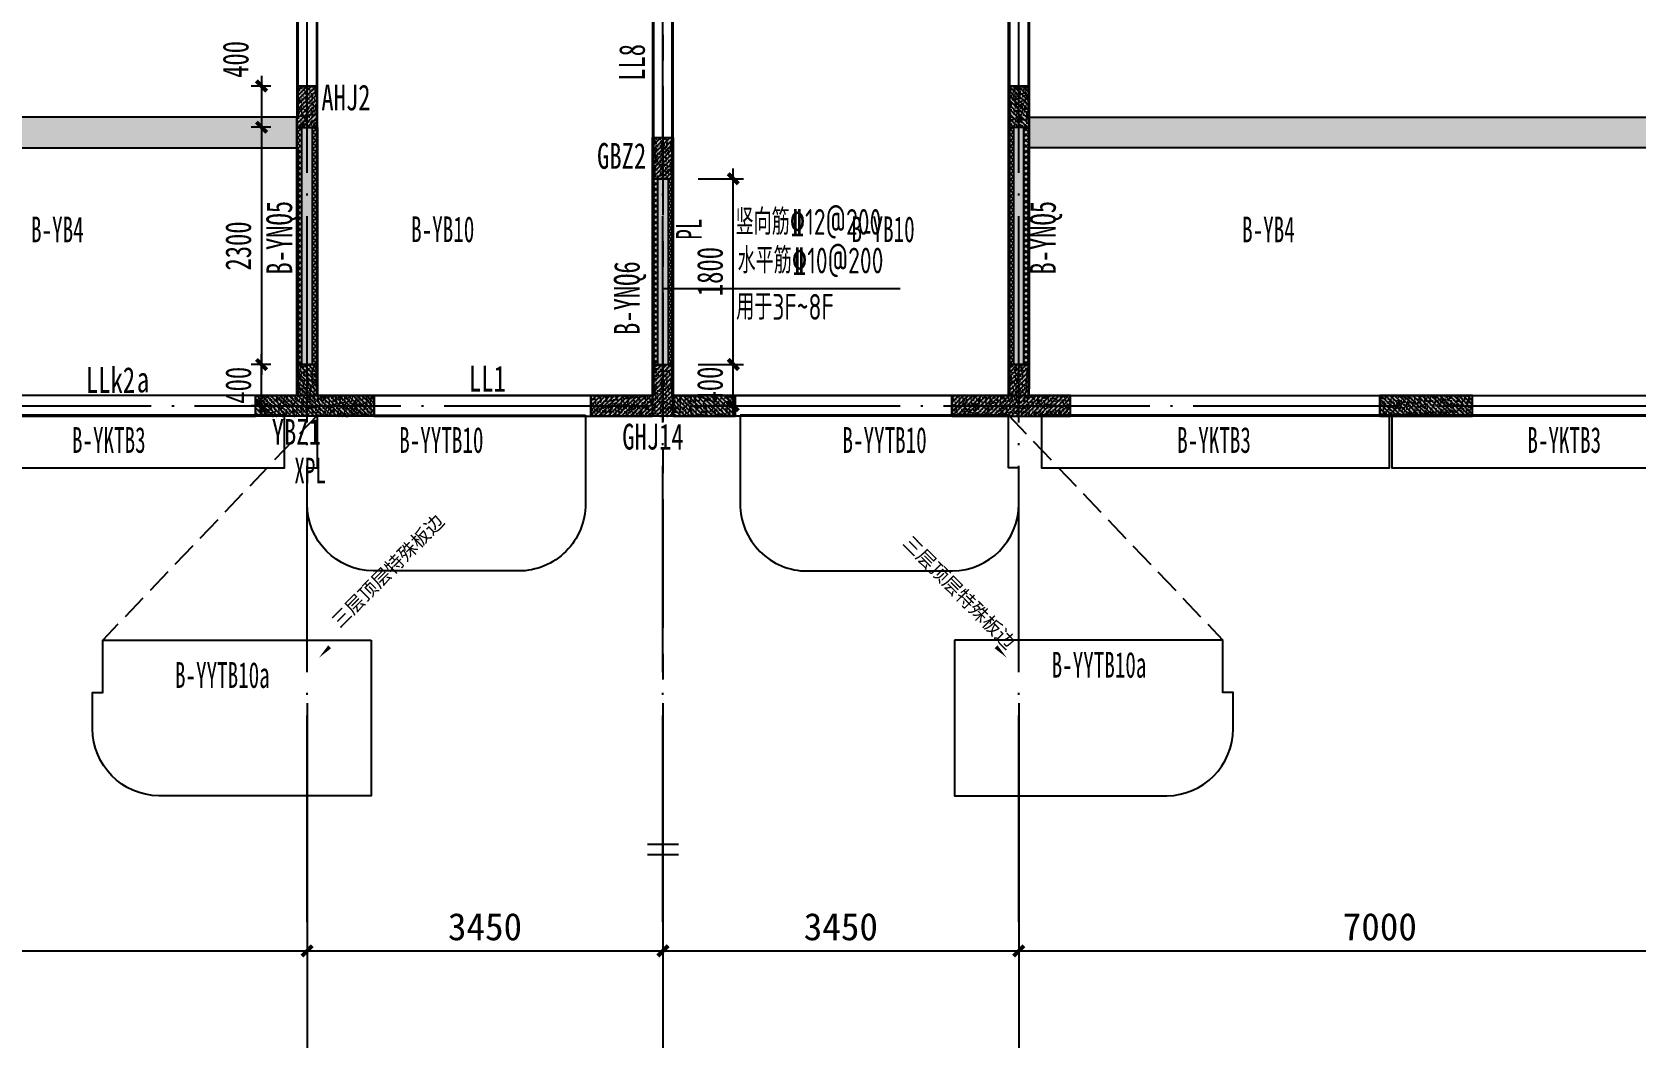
# Model space of a CAD drawing. Extents: x -3200781797 to -8106663, y 494714 to 1244925.
# Drawn here: x -8155916 to -8140368, y 835599 to 845348 of the extents above; entities that cross this region are included whole.
import ezdxf
from ezdxf.enums import TextEntityAlignment as Align
from ezdxf.xclip import XClip

# ---------------------------------------------------------------- set-up
doc = ezdxf.new("R2010")
doc.units = 0
doc.header["$LTSCALE"] = 1000
doc.header["$MEASUREMENT"] = 0
doc.header["$XCLIPFRAME"] = 0
for name, pattern in [('120-墙体$0$CONTINOUS', [0]), ('3#-轴线$0$DOTE', [2.42, 2, -0.2, 0.02, -0.2]), ('3#4#5#$0$__DASH', [0.35, 0.25, -0.1]), ('3#4#5#$0$DASH', [0.35, 0.25, -0.1]), ('4#-标准层$0$CENTER', [2, 1.25, -0.25, 0.25, -0.25]), ('4#-标准层$0$CONTINOUS', [0]), ('DASH', [0.35, 0.25, -0.1])]:
    doc.linetypes.add(name, pattern=pattern)
doc.layers.get('Defpoints').update_dxf_attribs({"color": 30, "linetype": 'DASH'})
for name, color, linetype in [('120-墙体$0$S-WALL', 40, 'Continuous'), ('120-墙体$0$S-WALL-BEAM', 120, 'Continuous'), ('120-墙体$0$S-WALL-COLU', 252, '120-墙体$0$CONTINOUS'), ('120-墙体$0$S-WALL-COLU-HATC', 16, 'Continuous'), ('120-墙体$0$S-WALL-HATC', 253, 'Continuous'), ('3#-轴线$0$3#-轴号$0$A-ANNO-AXIS-CIRC', 3, 'Continuous'), ('3#-轴线$0$3#-轴号$0$A-ANNO-DIMS', 3, 'Continuous'), ('3#-轴线$0$A-ANNO-DOTE', 10, '3#-轴线$0$DOTE'), ('3#4#5#$0$A-ANNO-SYMB', 3, 'Continuous'), ('3#4#5#$0$A-ANNO-TEXT', 7, 'Continuous'), ('3#4#5#$0$DIM', 3, 'Continuous'), ('3#4#5#$0$PC-SLAB', 6, '3#4#5#$0$DASH'), ('3#4#5#$0$S-ANNO-TEXT', 7, 'Continuous'), ('3#4#5#$0$S-PC-FQ-NYQ', 4, 'Continuous'), ('3#4#5#$0$S-PC-FQ-WYQ', 4, 'Continuous'), ('3#4#5#$0$S-PC-SLAB', 6, 'Continuous'), ('3#4#5#$0$S-WALL-HATC', 253, 'Continuous'), ('4#-标准层$0$S-WALL', 40, 'Continuous'), ('4#-标准层$0$S-WALL-BEAM', 120, 'Continuous'), ('4#-标准层$0$S-WALL-COLU', 252, '4#-标准层$0$CONTINOUS'), ('4#-标准层$0$S-WALL-COLU-HATC', 16, 'Continuous'), ('4#-标准层$0$S-WALL-HATC', 253, 'Continuous'), ('4#-标准层$0$THIN', 7, 'Continuous'), ('NUM', 7, 'Continuous'), ('S-PC-FQ-WYQ', 4, 'Continuous'), ('S-WALL-BEAM-TEXT', 2, 'Continuous'), ('S-WALL-COLU-TEXT', 2, 'Continuous')]:
    doc.layers.add(name, color=color, linetype=linetype)
doc.layers.add('3#4#5#$0$结构板边线', color=2, linetype='Continuous', plot=False)
doc.styles.add('3#-轴线$0$3#-轴号$0$_TCH_DIM_T3', font='')
doc.styles.add('3#4#5#$0$_TCH_DIM', font='')
doc.styles.add('3#4#5#$0$外部参照 1$0$宋体', font='', dxfattribs={"width": 0.8})
doc.styles.add('3#4#5#$0$宋体', font='', dxfattribs={"width": 0.8})
doc.styles.add('3#4#5#$0$楷体', font='', dxfattribs={"width": 0.7})
doc.styles.add('TSSD_Rein', font='tssdeng.shx', dxfattribs={"width": 0.7, "bigfont": 'hztxt.shx'})
doc.styles.add('楷体', font='', dxfattribs={"width": 0.6})
doc.styles.add('楷体GB312', font='', dxfattribs={"width": 0.8})
doc.styles.get('3#-轴线$0$3#-轴号$0$_TCH_DIM_T3').set_extended_font_data('SimSun')
doc.styles.get('3#4#5#$0$_TCH_DIM').set_extended_font_data('SimSun')
doc.styles.get('3#4#5#$0$外部参照 1$0$宋体').set_extended_font_data('SimSun')
doc.styles.get('3#4#5#$0$宋体').set_extended_font_data('SimSun')
doc.styles.get('3#4#5#$0$楷体').set_extended_font_data('KaiTi_GB2312')
doc.styles.get('楷体').set_extended_font_data('KaiTi_GB2312')
doc.styles.get('楷体GB312').set_extended_font_data('楷体_GB2312')
doc.dimstyles.new('3#-轴线$0$3#-轴号$0$_TCH_ARCH&&100', dxfattribs={"dimtxt": 264.345992, "dimasz": 100, "dimexe": 250, "dimexo": 300, "dimgap": 100, "dimtad": 1, "dimdec": 0, "dimzin": 0, "dimdsep": 46, "dimtxsty": '3#-轴线$0$3#-轴号$0$_TCH_DIM_T3', "dimblk": '3#-轴线$0$3#-轴号$0$_ArchTick', "dimcen": 0.09, "dimclrt": 7, "dimazin": 2, "dimtfac": 1, "dimtdec": 0, "dimtix": 1, "dimtmove": 2, "dimatfit": 3, "dimfxl": 100, "dimtolj": 1, "dimtzin": 0, "dimarcsym": 0})
doc.dimstyles.new('3#4#5#$0$TSSD_100_100', dxfattribs={"dimtxt": 250, "dimasz": 100, "dimexe": 100, "dimexo": 250, "dimgap": 100, "dimtad": 1, "dimdec": 0, "dimzin": 0, "dimdsep": 46, "dimtxsty": '3#4#5#$0$楷体', "dimblk": '3#4#5#$0$_ArchTick', "dimcen": 0, "dimdle": 100, "dimclrt": 7, "dimadec": 0, "dimazin": 0, "dimtfac": 1, "dimtdec": 0, "dimtix": 1, "dimtmove": 2, "dimatfit": 3, "dimfxl": 1, "dimtolj": 1, "dimtzin": 0, "dimarcsym": 0})

# ---------------------------------------------------------------- blocks, each defined once
blk = doc.blocks.new('ll-2f')
at = {"layer": 'S-WALL-BEAM-TEXT', "style": '楷体GB312', "width": 0.7}
blk.add_text('LL8', height=250, rotation=90, dxfattribs=at).set_placement((-8394249, 770020))
for s, p in [('LLk2', (-8399667, 766996)), ('LL1', (-8395954, 767009))]:
    blk.add_text(s, height=250, dxfattribs=at).set_placement(p)
blk = doc.blocks.new('XPL-3#-F2')
at = {"layer": 'S-WALL-BEAM-TEXT', "style": '楷体', "width": 0.6}
blk.add_text('PL', height=250, rotation=90, dxfattribs=at).set_placement((-8199425, 768481, 0))
blk.add_text('XPL', height=250, dxfattribs=at).set_placement((-8203374, 766118, 0))
blk = doc.blocks.new('an-4')
at = {"layer": 'S-WALL-COLU-TEXT', "style": '楷体GB312', "width": 0.7}
for s, p in [('AHJ2', (-8455666, 763062)), ('GBZ2', (-8452993, 762496)), ('YBZ1', (-8456147, 759821)), ('GHJ14', (-8452749, 759775))]:
    blk.add_text(s, height=250, dxfattribs=at).set_placement(p)
blk = doc.blocks.new('3#4#5#$0$B-YNQ5')
at = {"layer": '3#4#5#$0$S-PC-FQ-WYQ'}
h = blk.add_hatch(dxfattribs=at)
h.set_pattern_fill('ANSI37', color=256, scale=12, angle=90)
h.set_pattern_definition([(135, (-700179.375, 889530.456), (-26.9407684, -26.9407684), []), (225, (-700179.375, 889530.456), (26.9407684, -26.9407684), [])])
h.paths.add_polyline_path([(161623, 374629), (161673, 374629), (161673, 376929), (161623, 376929)])
h = blk.add_hatch(dxfattribs=at)
h.set_pattern_fill('ANSI37', color=256, scale=12, angle=90)
h.set_pattern_definition([(135, (-700029.375, 889530.456), (-26.9407684, -26.9407684), []), (225, (-700029.375, 889530.456), (26.9407684, -26.9407684), [])])
h.paths.add_polyline_path([(161773, 374629), (161823, 374629), (161823, 376929), (161773, 376929)])
for points in [[(161623, 374629), (161673, 374629), (161673, 376929), (161623, 376929)], [(161623, 376929), (161823, 376929), (161823, 374629), (161623, 374629)], [(161773, 374629), (161823, 374629), (161823, 376929), (161773, 376929)]]:
    blk.add_lwpolyline(points, close=True, dxfattribs=at)
blk = doc.blocks.new('3#4#5#$0$_ArchTick')
at = {"color": 0, "linetype": 'ByBlock', "const_width": 0.4}
blk.add_lwpolyline([(-0.5, -0.5), (0.5, 0.5)], dxfattribs=at)
blk = doc.blocks.new('*D3529')
at = {"layer": '3#4#5#$0$DIM', "color": 0, "lineweight": -2, "transparency": 16777216}
for p, q in [((17109, -8000), (17109, -8600)), ((17200, -8100), (17009, -8100)), ((17200, -8500), (17009, -8500))]:
    blk.add_line(p, q, dxfattribs=at)
at = {"layer": 'Defpoints', "color": 0, "transparency": 16777216}
for p in [(17450, -8100), (17109, -8500), (17450, -8500)]:
    blk.add_point(p, dxfattribs=at)
at = {"layer": '3#4#5#$0$DIM', "color": 0, "lineweight": -2, "transparency": 16777216, "xscale": 100, "yscale": 100, "zscale": 100}
for p, rotation in [((17109, -8100), 90), ((17109, -8500), 270)]:
    blk.add_blockref('3#4#5#$0$_ArchTick', p, dxfattribs=dict(at, rotation=rotation))
at = {"layer": '3#4#5#$0$DIM', "color": 7, "transparency": 16777216, "insert": (16859, -7842), "char_height": 250, "attachment_point": 5, "rotation": 90, "style": '3#4#5#$0$楷体'}
blk.add_mtext('\\A1;400', dxfattribs=at)
blk = doc.blocks.new('*D3530')
at = {"layer": '3#4#5#$0$DIM', "color": 0, "lineweight": -2, "transparency": 16777216}
for p, q in [((17200, -8500), (17009, -8500)), ((17109, -8400), (17109, -10900)), ((17200, -10800), (17009, -10800))]:
    blk.add_line(p, q, dxfattribs=at)
at = {"layer": 'Defpoints', "color": 0, "transparency": 16777216}
for p in [(17450, -8500), (17109, -10800), (17450, -10800)]:
    blk.add_point(p, dxfattribs=at)
at = {"layer": '3#4#5#$0$DIM', "color": 0, "lineweight": -2, "transparency": 16777216, "xscale": 100, "yscale": 100, "zscale": 100}
for p, rotation in [((17109, -8500), 90), ((17109, -10800), 270)]:
    blk.add_blockref('3#4#5#$0$_ArchTick', p, dxfattribs=dict(at, rotation=rotation))
at = {"layer": '3#4#5#$0$DIM', "color": 7, "transparency": 16777216, "insert": (16884, -9650), "char_height": 250, "attachment_point": 5, "rotation": 90, "style": '3#4#5#$0$楷体'}
blk.add_mtext('\\A1;2300', dxfattribs=at)
blk = doc.blocks.new('*D3531')
at = {"layer": '3#4#5#$0$DIM', "color": 0, "lineweight": -2, "transparency": 16777216}
for p, q in [((21340, -8998), (21782, -8998)), ((21682, -10898), (21682, -8898)), ((21340, -10798), (21782, -10798))]:
    blk.add_line(p, q, dxfattribs=at)
at = {"layer": 'Defpoints', "color": 0, "transparency": 16777216}
for p in [(21090, -8998), (21682, -8998), (21090, -10798)]:
    blk.add_point(p, dxfattribs=at)
at = {"layer": '3#4#5#$0$DIM', "color": 0, "lineweight": -2, "transparency": 16777216, "xscale": 100, "yscale": 100, "zscale": 100}
for p, rotation in [((21682, -8998), 90), ((21682, -10798), 270)]:
    blk.add_blockref('3#4#5#$0$_ArchTick', p, dxfattribs=dict(at, rotation=rotation))
at = {"layer": '3#4#5#$0$DIM', "color": 7, "transparency": 16777216, "insert": (21457, -9898), "char_height": 250, "attachment_point": 5, "rotation": 90, "style": '3#4#5#$0$楷体'}
blk.add_mtext('\\A1;1800', dxfattribs=at)
blk = doc.blocks.new('3#4#5#$0$B-YNQ6')
at = {"layer": '3#4#5#$0$S-PC-FQ-WYQ'}
h = blk.add_hatch(dxfattribs=at)
h.set_pattern_fill('ANSI37', color=256, scale=12, angle=270)
h.set_pattern_definition([(315, (748344.91, -190163.03), (26.9407684, 26.9407684), []), (45, (748344.91, -190163.03), (-26.9407684, 26.9407684), [])])
h.paths.add_polyline_path([(-113458, 324388), (-113508, 324388), (-113508, 322588), (-113458, 322588)])
h = blk.add_hatch(dxfattribs=at)
h.set_pattern_fill('ANSI37', color=256, scale=12, angle=270)
h.set_pattern_definition([(315, (748494.91, -190163.03), (26.9407684, 26.9407684), []), (45, (748494.91, -190163.03), (-26.9407684, 26.9407684), [])])
h.paths.add_polyline_path([(-113308, 324388), (-113358, 324388), (-113358, 322588), (-113308, 322588)])
for points in [[(-113458, 324388), (-113508, 324388), (-113508, 322588), (-113458, 322588)], [(-113308, 322588), (-113508, 322588), (-113508, 324388), (-113308, 324388)], [(-113308, 324388), (-113358, 324388), (-113358, 322588), (-113308, 322588)]]:
    blk.add_lwpolyline(points, close=True, dxfattribs=at)
blk = doc.blocks.new('*D3513')
at = {"layer": '3#4#5#$0$DIM', "color": 0, "lineweight": -2, "transparency": 16777216}
for p, q in [((17109, -10800), (17109, -10700)), ((17200, -10800), (17009, -10800)), ((17109, -11200), (17109, -10800)), ((17200, -11200), (17009, -11200)), ((17109, -11200), (17109, -11300))]:
    blk.add_line(p, q, dxfattribs=at)
at = {"layer": 'Defpoints', "color": 0, "transparency": 16777216}
for p in [(17109, -10800), (17450, -10800), (17450, -11200)]:
    blk.add_point(p, dxfattribs=at)
at = {"layer": '3#4#5#$0$DIM', "color": 0, "lineweight": -2, "transparency": 16777216, "xscale": 100, "yscale": 100, "zscale": 100}
for p, rotation in [((17109, -10800), 270), ((17109, -11200), 90)]:
    blk.add_blockref('3#4#5#$0$_ArchTick', p, dxfattribs=dict(at, rotation=rotation))
at = {"layer": '3#4#5#$0$DIM', "color": 7, "transparency": 16777216, "insert": (16884, -11000), "char_height": 250, "attachment_point": 5, "rotation": 90, "style": '3#4#5#$0$楷体'}
blk.add_mtext('\\A1;400', dxfattribs=at)
blk = doc.blocks.new('*D3520')
at = {"layer": '3#4#5#$0$DIM', "color": 0, "lineweight": -2, "transparency": 16777216}
for p, q in [((21682, -10798), (21682, -10698)), ((21513, -10798), (21782, -10798)), ((21682, -11198), (21682, -10798)), ((21513, -11198), (21782, -11198)), ((21682, -11198), (21682, -11298))]:
    blk.add_line(p, q, dxfattribs=at)
at = {"layer": 'Defpoints', "color": 0, "transparency": 16777216}
for p in [(21263, -10798), (21682, -10798), (21263, -11198)]:
    blk.add_point(p, dxfattribs=at)
at = {"layer": '3#4#5#$0$DIM', "color": 0, "lineweight": -2, "transparency": 16777216, "xscale": 100, "yscale": 100, "zscale": 100}
for p, rotation in [((21682, -10798), 270), ((21682, -11198), 90)]:
    blk.add_blockref('3#4#5#$0$_ArchTick', p, dxfattribs=dict(at, rotation=rotation))
at = {"layer": '3#4#5#$0$DIM', "color": 7, "transparency": 16777216, "insert": (21457, -10998), "char_height": 250, "attachment_point": 5, "rotation": 90, "style": '3#4#5#$0$楷体'}
blk.add_mtext('\\A1;400', dxfattribs=at)
blk = doc.blocks.new('3#4#5#$0$ban3')
at = {"layer": '3#4#5#$0$S-WALL-HATC', "ltscale": 100}
h = blk.add_hatch(dxfattribs=at)
h.set_pattern_fill('AR-CONC', color=256, scale=25, angle=-270, style=0)
h.set_pattern_definition([(140, (-37341055835.12, -2020437159.28), (15.68803374565, 179.3150456502), [18.75, -206.25]), (85, (-37341055835.12, -2020437159.28), (-188.048033425, -34.68783340325), [15, -165]), (190.4514, (-37341055833.81, -2020437144.34), (-172.3598855152, 144.6273454285), [15.9350475, -175.285528]), (136.1842, (-37341055885.12, -2020437159.28), (41.3797535823, 266.8102621564), [28.125, -309.375]), (186.6356, (-37341055881.67, -2020437137.04), (-243.5294677251, 233.6656763872), [23.902572, -262.92825]), (81.1842, (-37341055885.12, -2020437159.28), (-243.5296502313, 233.6654862834), [22.5, -247.5]), (111, (-37341055872.62, -2020437134.28), (100.65472266633, 149.2267630296), [18.75, -206.25]), (56, (-37341055872.62, -2020437134.28), (-181.2875112617, 60.8288329804), [15, -165]), (161.4514, (-37341055864.23, -2020437121.84), (-80.6326241775, 210.0556571454), [15.9350475, -175.285528]), (127.5, (-37341055835.116, -2020437159.28), (-83.22346345783, 3.03996382932), [0, -163, 0, -167.5, 0, -165.625]), (97.5, (-37341055835.12, -2020437159.28), (-98.6029279706, 65.76738436054), [0, -95.5, 0, -159.25, 0, -63.125]), (57.5, (-37341055835.116, -2020437215.03), (5.6387179336, 133.4556090431), [0, -62.5, 0, -195, 0, -258.75]), (47.5, (-37341055835.12, -2020437240.03), (-25.02624558308, 145.7965423356), [0, -81.25, 0, -129.5, 0, -183.75])])
h.paths.add_polyline_path([(-214482, 404475), (-214482, 404775), (-221282, 404775), (-221282, 404475)])
at = {"layer": '3#4#5#$0$S-PC-SLAB'}
blk.add_lwpolyline([(-214472, 407075), (-214472, 404775), (-221292, 404775), (-221292, 405875), (-220092, 405875), (-220092, 407075), (-214472, 407075)], dxfattribs=at)
for points in [[(-214292, 402076), (-211022, 402076), (-211022, 406076), (-214292, 406076)], [(-214472, 402075), (-221292, 402075), (-221292, 404475), (-214472, 404475)]]:
    blk.add_lwpolyline(points, close=True, dxfattribs=at)
at = {"layer": '3#4#5#$0$S-WALL-HATC', "ltscale": 100}
blk.add_lwpolyline([(-214482, 404475), (-214482, 404775), (-221282, 404775), (-221282, 404475)], close=True, dxfattribs=at)
blk = doc.blocks.new('3#4#5#$0$5#')
at = {"layer": '3#4#5#$0$S-ANNO-TEXT'}
blk.add_blockref('3#4#5#$0$ban3', (378829, -247400), dxfattribs=at)
at = {"layer": '3#4#5#$0$S-ANNO-TEXT', "xscale": -1}
blk.add_blockref('3#4#5#$0$ban3', (-43035, -247400), dxfattribs=at)
at = {"layer": '3#4#5#$0$PC-SLAB', "linetype": 'ByBlock', "style": '3#4#5#$0$外部参照 1$0$宋体', "width": 0.6}
for s, p in [('B-YB4', (162026, 156285)), ('B-YB10', (165762, 156285)), ('B-YB10', (170031, 156285)), ('B-YB4', (173767, 156285))]:
    blk.add_text(s, height=250, dxfattribs=at).set_placement(p, align=Align.MIDDLE)
blk = doc.blocks.new('3#4#5#$0$3#奇数层顶悬挑板')
at = {"linetype": '3#4#5#$0$__DASH'}
for p, q in [((161823, 154485), (159744, 152306)), ((168522, 154485), (170601, 152306))]:
    blk.add_line(p, q, dxfattribs=at)
at = {"layer": '3#4#5#$0$A-ANNO-SYMB'}
for points in [[(163097, 153404, 0, 0, 0), (161837, 152133, 0, 40, 0), (161942, 152240, 0, 0, 0)], [(167248, 153404, 0, 0, 0), (168508, 152133, 0, 40, 0), (168403, 152240, 0, 0, 0)]]:
    blk.add_lwpolyline(points, format="xyseb", dxfattribs=at)
at = {"layer": '3#4#5#$0$S-PC-SLAB'}
for points in [[(158128, 153975), (161504, 153975), (161504, 154485), (158128, 154485)], [(172218, 154485), (168843, 154485), (168843, 153975), (172218, 153975)], [(175613, 153975), (175613, 154485), (172238, 154485), (172238, 153975)]]:
    blk.add_lwpolyline(points, close=True, dxfattribs=at)
at = {"layer": '3#4#5#$0$结构板边线', "color": 6}
for points in [[(164423, 154485), (164423, 153625, -0.414214), (163773, 152975), (162365, 152975, -0.410481), (161723, 153625), (161723, 153975), (161823, 153975), (161823, 154485)], [(165922, 154485), (165922, 153625, 0.414214), (166572, 152975), (167980, 152975, 0.410481), (168623, 153625), (168623, 153975), (168522, 153975), (168522, 154485)]]:
    blk.add_lwpolyline(points, format="xyb", close=True, dxfattribs=at)
for points in [[(162345, 152306), (162345, 150796), (160286, 150796, -0.410481), (159644, 151446), (159644, 151796), (159744, 151796), (159744, 152306), (162345, 152306)], [(168001, 152306), (168001, 150796), (170059, 150796, 0.410481), (170701, 151446), (170701, 151796), (170601, 151796), (170601, 152306), (168001, 152306)]]:
    blk.add_lwpolyline(points, format="xyb", dxfattribs=at)
at = {"layer": '3#4#5#$0$A-ANNO-TEXT', "color": 7, "style": '3#4#5#$0$_TCH_DIM'}
for rotation, p in [(45.2447, (162042, 152414)), (314.7553, (167488, 153237))]:
    blk.add_text('三层顶层特殊板边', height=132.9, rotation=rotation, dxfattribs=at).set_placement(p)
at = {"layer": '3#4#5#$0$PC-SLAB', "linetype": 'ByBlock', "style": '3#4#5#$0$外部参照 1$0$宋体', "width": 0.6}
for s, p in [('B-YKTB3', (159801, 154243)), ('B-YYTB10', (163025, 154243)), ('B-YKTB3', (170516, 154243)), ('B-YKTB3', (173911, 154243)), ('B-YYTB10a', (160902, 151965))]:
    blk.add_text(s, height=250, dxfattribs=at).set_placement(p, align=Align.MIDDLE)
for s, p in [('B-YYTB10', (167322, 154243)), ('B-YYTB10a', (169401, 152064))]:
    blk.add_text(s, height=250, rotation=360, dxfattribs=at).set_placement(p, align=Align.MIDDLE)
blk = doc.blocks.new('120-墙体')
at = {"layer": '120-墙体$0$S-WALL-COLU-HATC'}
h = blk.add_hatch(dxfattribs=at)
h.set_pattern_fill('AR-CONC', color=256, scale=10)
h.set_pattern_definition([(50, (9687.075, -245657.834), (71.726018, -6.275213), [7.5, -82.5]), (355, (9687.075, -245657.834), (-13.875133, 75.219213), [6, -66]), (100.4514, (9693.05, -245658.36), (57.850938, 68.943954), [6.37402, -70.114211]), (46.1842, (9687.075, -245637.83), (106.724105, -16.5519), [11.25, -123.75]), (96.6356, (9695.97, -245639.21), (93.46627, 97.411787), [9.56103, -105.1713]), (351.1842, (9687.08, -245637.83), (93.466195, 97.41186), [9, -99]), (21, (9697.075, -245642.834), (59.690705, -40.261889), [7.5, -82.5]), (326, (9697.075, -245642.834), (24.331533, 72.515005), [6, -66]), (71.4514, (9702.05, -245646.19), (84.022263, 32.25305), [6.37402, -70.114211]), (37.5, (9687.075, -245657.834), (1.2159855, 33.2893854), [0, -65.2, 0, -67, 0, -66.25]), (7.5, (9687.075, -245657.834), (26.306954, 39.441171), [0, -38.2, 0, -63.7, 0, -25.25]), (327.5, (9664.775, -245657.834), (53.3822436, -2.2554872), [0, -25, 0, -78, 0, -103.5]), (317.5, (9654.775, -245657.834), (58.318617, 10.010498), [0, -32.5, 0, -51.8, 0, -73.5])])
h.paths.add_polyline_path([(-2550, -8000), (-2750, -8000), (-2750, -8400), (-2550, -8400)])
h = blk.add_hatch(dxfattribs=at)
h.set_pattern_fill('ANSI31', color=256, scale=250, style=0)
h.set_pattern_definition([(45, (9687.075, -245657.834), (-22.097087, 22.097087), [])])
h.paths.add_polyline_path([(-2750, -8400), (-2550, -8400), (-2550, -8000), (-2750, -8000)])
h = blk.add_hatch(dxfattribs=at)
h.set_pattern_fill('AR-CONC', color=256, scale=10, angle=90)
h.set_pattern_definition([(140, (224491.51, 4537.05), (6.275213, 71.726018), [7.5, -82.5]), (85, (224491.51, 4537.05), (-75.219213, -13.875133), [6, -66]), (190.4514, (224492.036, 4543.03), (-68.943954, 57.850938), [6.37402, -70.114211]), (136.1842, (224471.51, 4537.05), (16.5519, 106.724105), [11.25, -123.75]), (186.6356, (224472.89, 4545.95), (-97.411787, 93.46627), [9.56103, -105.1713]), (81.1842, (224471.51, 4537.05), (-97.41186, 93.466195), [9, -99]), (111, (224476.51, 4547.05), (40.261889, 59.690705), [7.5, -82.5]), (56, (224476.51, 4547.05), (-72.515005, 24.331533), [6, -66]), (161.4514, (224479.87, 4552.03), (-32.25305, 84.022263), [6.37402, -70.114211]), (127.5, (224491.513, 4537.052), (-33.2893854, 1.2159855), [0, -65.2, 0, -67, 0, -66.25]), (97.5, (224491.513, 4537.052), (-39.441171, 26.306954), [0, -38.2, 0, -63.7, 0, -25.25]), (57.5, (224491.513, 4514.752), (2.2554872, 53.3822436), [0, -25, 0, -78, 0, -103.5]), (47.5, (224491.513, 4504.752), (-10.010498, 58.318617), [0, -32.5, 0, -51.8, 0, -73.5])])
h.paths.add_polyline_path([(-2550, -11000), (-2000, -11000), (-2000, -11200), (-2750, -11200), (-3150, -11200), (-3150, -11000), (-2750, -11000), (-2750, -10700), (-2550, -10700)])
h = blk.add_hatch(dxfattribs=at)
h.set_pattern_fill('ANSI31', color=256, scale=250, angle=90, style=0)
h.set_pattern_definition([(135, (224491.513, 4537.052), (-22.097087, -22.097087), [])])
h.paths.add_polyline_path([(-2550, -11000), (-2000, -11000), (-2000, -11200), (-2750, -11200), (-3150, -11200), (-3150, -11000), (-2750, -11000), (-2750, -10700), (-2550, -10700)])
h = blk.add_hatch(dxfattribs=at)
h.set_pattern_fill('AR-CONC', color=256, scale=10)
h.set_pattern_definition([(50, (-11554.75, -252107.815), (71.726018, -6.275213), [7.5, -82.5]), (355, (-11554.75, -252107.815), (-13.875133, 75.219213), [6, -66]), (100.4514, (-11548.77, -252108.34), (57.850938, 68.943954), [6.37402, -70.114211]), (46.1842, (-11554.75, -252087.815), (106.724105, -16.5519), [11.25, -123.75]), (96.6356, (-11545.86, -252089.19), (93.46627, 97.411787), [9.56103, -105.1713]), (351.1842, (-11554.75, -252087.82), (93.466195, 97.41186), [9, -99]), (21, (-11544.75, -252092.815), (59.690705, -40.261889), [7.5, -82.5]), (326, (-11544.75, -252092.815), (24.331533, 72.515005), [6, -66]), (71.4514, (-11539.775, -252096.17), (84.022263, 32.25305), [6.37402, -70.114211]), (37.5, (-11554.75, -252107.815), (1.2159855, 33.2893854), [0, -65.2, 0, -67, 0, -66.25]), (7.5, (-11554.75, -252107.815), (26.306954, 39.441171), [0, -38.2, 0, -63.7, 0, -25.25]), (327.5, (-11577.05, -252107.815), (53.3822436, -2.2554872), [0, -25, 0, -78, 0, -103.5]), (317.5, (-11587.05, -252107.815), (58.318617, 10.010498), [0, -32.5, 0, -51.8, 0, -73.5])])
h.paths.add_polyline_path([(-7050, -11200), (-7050, -11000), (-6150, -11000), (-6150, -11200)])
h = blk.add_hatch(dxfattribs=at)
h.set_pattern_fill('ANSI31', color=256, scale=250, style=0)
h.set_pattern_definition([(45, (-11554.75, -252107.815), (-22.097087, 22.097087), [])])
h.paths.add_polyline_path([(-7050, -11000), (-7050, -11200), (-6150, -11200), (-6150, -11000)])
h = blk.add_hatch(dxfattribs=at)
h.set_pattern_fill('AR-CONC', color=256, scale=10)
h.set_pattern_definition([(50, (-8104.75, -252107.815), (71.726018, -6.275213), [7.5, -82.5]), (355, (-8104.75, -252107.815), (-13.875133, 75.219213), [6, -66]), (100.4514, (-8098.77, -252108.34), (57.850938, 68.943954), [6.37402, -70.114211]), (46.1842, (-8104.75, -252087.815), (106.724105, -16.5519), [11.25, -123.75]), (96.6356, (-8095.86, -252089.19), (93.46627, 97.411787), [9.56103, -105.1713]), (351.1842, (-8104.75, -252087.82), (93.466195, 97.41186), [9, -99]), (21, (-8094.75, -252092.815), (59.690705, -40.261889), [7.5, -82.5]), (326, (-8094.75, -252092.815), (24.331533, 72.515005), [6, -66]), (71.4514, (-8089.775, -252096.17), (84.022263, 32.25305), [6.37402, -70.114211]), (37.5, (-8104.75, -252107.815), (1.2159855, 33.2893854), [0, -65.2, 0, -67, 0, -66.25]), (7.5, (-8104.75, -252107.815), (26.306954, 39.441171), [0, -38.2, 0, -63.7, 0, -25.25]), (327.5, (-8127.05, -252107.815), (53.3822436, -2.2554872), [0, -25, 0, -78, 0, -103.5]), (317.5, (-8137.05, -252107.815), (58.318617, 10.010498), [0, -32.5, 0, -51.8, 0, -73.5])])
h.paths.add_polyline_path([(100, -11200), (100, -11000), (700, -11000), (700, -11200)])
h = blk.add_hatch(dxfattribs=at)
h.set_pattern_fill('ANSI31', color=256, scale=250, style=0)
h.set_pattern_definition([(45, (-8104.75, -252107.815), (-22.097087, 22.097087), [])])
h.paths.add_polyline_path([(100, -11000), (100, -11200), (700, -11200), (700, -11000)])
at = {"layer": '120-墙体$0$S-WALL-HATC'}
for points in [[(-2550, -11000), (-2550, -8000), (-2750, -8000), (-2750, -11000), (-2650, -11067)], [(-6600, -11200), (-6600, -11000), (-7050, -11000), (-7050, -11200)], [(-6150, -11000), (-6600, -11000), (-6600, -11200), (-6150, -11200)], [(-2650, -11067), (-2750, -11000), (-3150, -11000), (-3150, -11200), (-2650, -11200)], [(-2000, -11000), (-2750, -11000), (-2650, -11067), (-2650, -11200), (-2000, -11200)], [(700, -11200), (700, -11000), (100, -11000), (100, -11200)]]:
    blk.add_hatch(color=256, dxfattribs=at).paths.add_polyline_path(points)
at = {"layer": '120-墙体$0$S-WALL'}
for p, q in [((-2750, -7933), (-2750, -10933)), ((-2550, -8000), (-2750, -8000)), ((-2550, -11000), (-2550, -8000)), ((-6600, -11000), (-7050, -11000)), ((-7050, -11200), (-7050, -11000)), ((-6150, -11000), (-6600, -11000)), ((-6150, -11200), (-6150, -11000)), ((-2750, -11000), (-3150, -11000)), ((-3150, -11200), (-3150, -11000)), ((-2000, -11000), (-2750, -11000)), ((-2000, -11200), (-2000, -11000)), ((-6600, -11200), (-7050, -11200)), ((-6150, -11200), (-6600, -11200)), ((-2650, -11200), (-3150, -11200)), ((-2000, -11200), (-2650, -11200))]:
    blk.add_line(p, q, dxfattribs=at)
blk.add_lwpolyline([(700, -11200), (700, -11000), (100, -11000), (100, -11200), (700, -11200)], close=True, dxfattribs=at)
at = {"layer": '120-墙体$0$S-WALL-BEAM'}
for points in [[(-2550, -3300), (-2750, -3300), (-2750, -8000), (-2550, -8000)], [(-9050, -11000), (-9050, -11200), (-7050, -11200), (-7050, -11000)], [(-6150, -11000), (-6150, -11200), (-3150, -11200), (-3150, -11000)], [(-2000, -11000), (-2000, -11200), (100, -11200), (100, -11000)]]:
    blk.add_lwpolyline(points, close=True, dxfattribs=at)
at = {"layer": '120-墙体$0$S-WALL-COLU', "lineweight": -2}
for points in [[(-2550, -8000), (-2750, -8000), (-2750, -8400), (-2550, -8400)], [(-7050, -11200), (-7050, -11000), (-6150, -11000), (-6150, -11200)], [(100, -11200), (100, -11000), (700, -11000), (700, -11200)]]:
    blk.add_lwpolyline(points, close=True, dxfattribs=at)
at = {"layer": '120-墙体$0$S-WALL-COLU', "linetype": 'ByBlock'}
blk.add_lwpolyline([(-2550, -11000), (-2000, -11000), (-2000, -11200), (-2750, -11200), (-3150, -11200), (-3150, -11000), (-2750, -11000), (-2750, -10700), (-2550, -10700), (-2550, -11000)], dxfattribs=at)
blk = doc.blocks.new('3#-轴线$0$3#-轴号$0$_ArchTick')
at = {"color": 0, "linetype": 'ByBlock', "const_width": 0.4}
blk.add_lwpolyline([(-0.5, -0.5), (0.5, 0.5)], dxfattribs=at)
blk = doc.blocks.new('*D2028')
at = {"layer": '3#-轴线$0$3#-轴号$0$A-ANNO-DIMS', "color": 0, "lineweight": -2, "transparency": 16777216}
for p, q in [((10450, -15882), (10450, -16632)), ((17450, -15882), (17450, -16632)), ((10450, -16382), (17450, -16382))]:
    blk.add_line(p, q, dxfattribs=at)
at = {"layer": 'Defpoints', "color": 0, "transparency": 16777216}
for p in [(10450, -15582), (17450, -15582), (17450, -16382)]:
    blk.add_point(p, dxfattribs=at)
at = {"layer": '3#-轴线$0$3#-轴号$0$A-ANNO-DIMS', "color": 0, "lineweight": -2, "transparency": 16777216, "xscale": 100, "yscale": 100, "zscale": 100, "rotation": 180}
blk.add_blockref('3#-轴线$0$3#-轴号$0$_ArchTick', (10450, -16382), dxfattribs=at)
at = {"layer": '3#-轴线$0$3#-轴号$0$A-ANNO-DIMS', "color": 0, "lineweight": -2, "transparency": 16777216, "xscale": 100, "yscale": 100, "zscale": 100}
blk.add_blockref('3#-轴线$0$3#-轴号$0$_ArchTick', (17450, -16382), dxfattribs=at)
at = {"layer": '3#-轴线$0$3#-轴号$0$A-ANNO-DIMS', "color": 7, "transparency": 16777216, "insert": (13950, -16149), "char_height": 264.3, "attachment_point": 5, "style": '3#-轴线$0$3#-轴号$0$_TCH_DIM_T3'}
blk.add_mtext('\\A1;7000', dxfattribs=at)
blk = doc.blocks.new('*D2029')
at = {"layer": '3#-轴线$0$3#-轴号$0$A-ANNO-DIMS', "color": 0, "lineweight": -2, "transparency": 16777216}
for p, q in [((17450, -15882), (17450, -16632)), ((20900, -15882), (20900, -16632)), ((17450, -16382), (20900, -16382))]:
    blk.add_line(p, q, dxfattribs=at)
at = {"layer": 'Defpoints', "color": 0, "transparency": 16777216}
for p in [(17450, -15582), (20900, -15582), (20900, -16382)]:
    blk.add_point(p, dxfattribs=at)
at = {"layer": '3#-轴线$0$3#-轴号$0$A-ANNO-DIMS', "color": 0, "lineweight": -2, "transparency": 16777216, "xscale": 100, "yscale": 100, "zscale": 100, "rotation": 180}
blk.add_blockref('3#-轴线$0$3#-轴号$0$_ArchTick', (17450, -16382), dxfattribs=at)
at = {"layer": '3#-轴线$0$3#-轴号$0$A-ANNO-DIMS', "color": 0, "lineweight": -2, "transparency": 16777216, "xscale": 100, "yscale": 100, "zscale": 100}
blk.add_blockref('3#-轴线$0$3#-轴号$0$_ArchTick', (20900, -16382), dxfattribs=at)
at = {"layer": '3#-轴线$0$3#-轴号$0$A-ANNO-DIMS', "color": 7, "transparency": 16777216, "insert": (19175, -16149), "char_height": 264.3, "attachment_point": 5, "style": '3#-轴线$0$3#-轴号$0$_TCH_DIM_T3'}
blk.add_mtext('\\A1;3450', dxfattribs=at)
blk = doc.blocks.new('*D2030')
at = {"layer": '3#-轴线$0$3#-轴号$0$A-ANNO-DIMS', "color": 0, "lineweight": -2, "transparency": 16777216}
for p, q in [((20900, -15882), (20900, -16632)), ((24350, -15882), (24350, -16632)), ((20900, -16382), (24350, -16382))]:
    blk.add_line(p, q, dxfattribs=at)
at = {"layer": 'Defpoints', "color": 0, "transparency": 16777216}
for p in [(20900, -15582), (24350, -15582), (24350, -16382)]:
    blk.add_point(p, dxfattribs=at)
at = {"layer": '3#-轴线$0$3#-轴号$0$A-ANNO-DIMS', "color": 0, "lineweight": -2, "transparency": 16777216, "xscale": 100, "yscale": 100, "zscale": 100, "rotation": 180}
blk.add_blockref('3#-轴线$0$3#-轴号$0$_ArchTick', (20900, -16382), dxfattribs=at)
at = {"layer": '3#-轴线$0$3#-轴号$0$A-ANNO-DIMS', "color": 0, "lineweight": -2, "transparency": 16777216, "xscale": 100, "yscale": 100, "zscale": 100}
blk.add_blockref('3#-轴线$0$3#-轴号$0$_ArchTick', (24350, -16382), dxfattribs=at)
at = {"layer": '3#-轴线$0$3#-轴号$0$A-ANNO-DIMS', "color": 7, "transparency": 16777216, "insert": (22625, -16149), "char_height": 264.3, "attachment_point": 5, "style": '3#-轴线$0$3#-轴号$0$_TCH_DIM_T3'}
blk.add_mtext('\\A1;3450', dxfattribs=at)
blk = doc.blocks.new('*D2031')
at = {"layer": '3#-轴线$0$3#-轴号$0$A-ANNO-DIMS', "color": 0, "lineweight": -2, "transparency": 16777216}
for p, q in [((24350, -15882), (24350, -16632)), ((31350, -15882), (31350, -16632)), ((24350, -16382), (31350, -16382))]:
    blk.add_line(p, q, dxfattribs=at)
at = {"layer": 'Defpoints', "color": 0, "transparency": 16777216}
for p in [(24350, -15582), (31350, -15582), (31350, -16382)]:
    blk.add_point(p, dxfattribs=at)
at = {"layer": '3#-轴线$0$3#-轴号$0$A-ANNO-DIMS', "color": 0, "lineweight": -2, "transparency": 16777216, "xscale": 100, "yscale": 100, "zscale": 100, "rotation": 180}
blk.add_blockref('3#-轴线$0$3#-轴号$0$_ArchTick', (24350, -16382), dxfattribs=at)
at = {"layer": '3#-轴线$0$3#-轴号$0$A-ANNO-DIMS', "color": 0, "lineweight": -2, "transparency": 16777216, "xscale": 100, "yscale": 100, "zscale": 100}
blk.add_blockref('3#-轴线$0$3#-轴号$0$_ArchTick', (31350, -16382), dxfattribs=at)
at = {"layer": '3#-轴线$0$3#-轴号$0$A-ANNO-DIMS', "color": 7, "transparency": 16777216, "insert": (27850, -16149), "char_height": 264.3, "attachment_point": 5, "style": '3#-轴线$0$3#-轴号$0$_TCH_DIM_T3'}
blk.add_mtext('\\A1;7000', dxfattribs=at)
blk = doc.blocks.new('3#4#5#$0$A$C53EF3948')
at = {"layer": '3#4#5#$0$S-PC-FQ-WYQ'}
for name, p in [('3#4#5#$0$B-YNQ5', (-144173.2, -385429.3)), ('3#4#5#$0$B-YNQ6', (134407.5, -333388.5))]:
    blk.add_blockref(name, p, dxfattribs=at)
at = {"layer": '3#4#5#$0$S-PC-FQ-WYQ', "xscale": -1}
blk.add_blockref('3#4#5#$0$B-YNQ5', (186172.7, -385429.3), dxfattribs=at)
at = {"layer": '3#4#5#$0$S-PC-FQ-NYQ', "style": '3#4#5#$0$宋体', "width": 0.7}
for s, p in [('B-YNQ5', (17280.6, -9927.6)), ('B-YNQ5', (24683.7, -9927.6)), ('B-YNQ6', (20649.8, -10512.7))]:
    blk.add_text(s, height=250, rotation=90, dxfattribs=at).set_placement(p, align=Align.MIDDLE_LEFT)
at = {"layer": '3#4#5#$0$DIM'}
dim = blk.add_linear_dim(base=(17109.3, -8500.1), p1=(17450, -8100.1), p2=(17450, -8500.1), angle=90, dimstyle='3#4#5#$0$TSSD_100_100', dxfattribs=at)
dim.commit()
dim.dimension.update_dxf_attribs({"geometry": '*D3529', "text_midpoint": (16859.3, -7842.1), "dimtype": 128})
for base, p1, p2, picture, middle in [((17109.3, -10800.2), (17450, -8500.1), (17450, -10800.2), '*D3530', (16884.3, -9650.2)), ((21682.3, -8998.1), (21090, -10798), (21090.2, -8998.1), '*D3531', (21457.3, -9898.1)), ((17109.3, -10800.2), (17450, -11200.2), (17450, -10800.2), '*D3513', (16884.3, -11000.2)), ((21682.3, -10798), (21263.1, -11197.9), (21263.1, -10798), '*D3520', (21457.3, -10998))]:
    dim = blk.add_linear_dim(base=base, p1=p1, p2=p2, angle=90, dimstyle='3#4#5#$0$TSSD_100_100', dxfattribs=at)
    dim.commit()
    dim.dimension.update_dxf_attribs({"geometry": picture, "text_midpoint": middle})
blk = doc.blocks.new('3#-轴线$0$3#-轴号')
at = {"layer": '3#-轴线$0$3#-轴号$0$A-ANNO-AXIS-CIRC'}
for p, q in [((17450, -13981.5), (17450, -17981.5)), ((20900, -13981.5), (20900, -17981.5)), ((24350, -13981.5), (24350, -17981.5))]:
    blk.add_line(p, q, dxfattribs=at)
at = {"layer": '3#-轴线$0$3#-轴号$0$A-ANNO-DIMS'}
for p1, p2, picture, middle in [((10450, -15581.5), (17450, -15581.5), '*D2028', (13950, -16149.3)), ((17450, -15581.5), (20900, -15581.5), '*D2029', (19175, -16149.3)), ((20900, -15581.5), (24350, -15581.5), '*D2030', (22625, -16149.3)), ((24350, -15581.5), (31350, -15581.5), '*D2031', (27850, -16149.3))]:
    dim = blk.add_aligned_dim(p1=p1, p2=p2, distance=-800, dimstyle='3#-轴线$0$3#-轴号$0$_TCH_ARCH&&100', dxfattribs=at)
    dim.commit()
    dim.dimension.update_dxf_attribs({"geometry": picture, "text_midpoint": middle})
blk = doc.blocks.new('3#-轴线')
at = {"layer": '3#-轴线$0$A-ANNO-DOTE'}
for points in [[(20900, -16100), (20900, 5500)], [(17450, -16100), (17450, -3200)], [(24350, -16100), (24350, -3200)], [(-3000, -11100), (44800, -11100)]]:
    blk.add_lwpolyline(points, dxfattribs=at)
blk.add_blockref('3#-轴线$0$3#-轴号', (0, 0))

msp = doc.modelspace()

# ---------------------------------------------------------------- hatches: boundary and pattern name
at = {"layer": '4#-标准层$0$S-WALL-COLU-HATC'}
h = msp.add_hatch(dxfattribs=at)
h.set_pattern_fill('AR-CONC', color=256, scale=10)
h.set_pattern_definition([(50, (-8159258.837, 606666.786), (71.726018, -6.275213), [7.5, -82.5]), (355, (-8159258.84, 606666.79), (-13.875133, 75.219213), [6, -66]), (100.4514, (-8159252.86, 606666.263), (57.850938, 68.943954), [6.37402, -70.114211]), (46.1842, (-8159258.84, 606686.79), (106.724105, -16.5519), [11.25, -123.75]), (96.6356, (-8159249.94, 606685.41), (93.46627, 97.411787), [9.56103, -105.1713]), (351.1842, (-8159258.84, 606686.79), (93.466195, 97.41186), [9, -99]), (21, (-8159248.837, 606681.786), (59.690705, -40.261889), [7.5, -82.5]), (326, (-8159248.84, 606681.79), (24.331533, 72.515005), [6, -66]), (71.4514, (-8159243.86, 606678.43), (84.022263, 32.25305), [6.37402, -70.114211]), (37.5, (-8159258.837, 606666.786), (1.2159855, 33.2893854), [0, -65.2, 0, -67, 0, -66.25]), (7.5, (-8159258.837, 606666.786), (26.306954, 39.441171), [0, -38.2, 0, -63.7, 0, -25.25]), (327.5, (-8159281.137, 606666.786), (53.3822436, -2.2554872), [0, -25, 0, -78, 0, -103.5]), (317.5, (-8159291.137, 606666.786), (58.318617, 10.010498), [0, -32.5, 0, -51.8, 0, -73.5])])
h.paths.add_polyline_path([(-8149900.4, 844324.6), (-8149700.4, 844324.6), (-8149700.4, 843924.6), (-8149900.4, 843924.6)])
h = msp.add_hatch(dxfattribs=at)
h.set_pattern_fill('ANSI31', color=256, scale=250, style=0)
h.set_pattern_definition([(45, (-8159258.837, 606666.786), (-22.097087, 22.097087), [])])
h.paths.add_polyline_path([(-8149700.4, 844324.6), (-8149900.4, 844324.6), (-8149900.4, 843924.6), (-8149700.4, 843924.6)])
h = msp.add_hatch(dxfattribs=at)
h.set_pattern_fill('AR-CONC', color=256, scale=10)
h.set_pattern_definition([(50, (-8159258.837, 604366.785), (71.726018, -6.275213), [7.5, -82.5]), (355, (-8159258.84, 604366.785), (-13.875133, 75.219213), [6, -66]), (100.4514, (-8159252.86, 604366.26), (57.850938, 68.943954), [6.37402, -70.114211]), (46.1842, (-8159258.84, 604386.785), (106.724105, -16.5519), [11.25, -123.75]), (96.6356, (-8159249.94, 604385.41), (93.46627, 97.411787), [9.56103, -105.1713]), (351.1842, (-8159258.84, 604386.78), (93.466195, 97.41186), [9, -99]), (21, (-8159248.837, 604381.785), (59.690705, -40.261889), [7.5, -82.5]), (326, (-8159248.84, 604381.785), (24.331533, 72.515005), [6, -66]), (71.4514, (-8159243.86, 604378.43), (84.022263, 32.25305), [6.37402, -70.114211]), (37.5, (-8159258.837, 604366.785), (1.2159855, 33.2893854), [0, -65.2, 0, -67, 0, -66.25]), (7.5, (-8159258.837, 604366.785), (26.306954, 39.441171), [0, -38.2, 0, -63.7, 0, -25.25]), (327.5, (-8159281.137, 604366.785), (53.3822436, -2.2554872), [0, -25, 0, -78, 0, -103.5]), (317.5, (-8159291.137, 604366.785), (58.318617, 10.010498), [0, -32.5, 0, -51.8, 0, -73.5])])
h.paths.add_polyline_path([(-8149900.4, 842124.6), (-8149700.4, 842124.6), (-8149700.4, 841624.6), (-8149900.4, 841624.6)])
h = msp.add_hatch(dxfattribs=at)
h.set_pattern_fill('ANSI31', color=256, scale=250, style=0)
h.set_pattern_definition([(45, (-8159258.837, 604366.785), (-22.097087, 22.097087), [])])
h.paths.add_polyline_path([(-8149700.4, 842124.6), (-8149900.4, 842124.6), (-8149900.4, 841624.6), (-8149700.4, 841624.6)])
at = {"layer": '4#-标准层$0$S-WALL-HATC'}
msp.add_hatch(color=256, dxfattribs=at).paths.add_polyline_path([(-8149700.4, 841624.6), (-8149900.4, 841624.6), (-8149900.4, 844324.6), (-8149700.4, 844324.6)])

# ---------------------------------------------------------------- linework, layer by layer
at = {"layer": '4#-标准层$0$S-WALL'}
msp.add_lwpolyline([(-8149700.4, 841624.6), (-8149900.4, 841624.6), (-8149900.4, 844324.6), (-8149700.4, 844324.6)], close=True, dxfattribs=at)
at = {"layer": '4#-标准层$0$S-WALL-BEAM'}
msp.add_lwpolyline([(-8149700.4, 845524.6), (-8149900.4, 845524.6), (-8149900.4, 844324.6), (-8149700.4, 844324.6)], close=True, dxfattribs=at)
at = {"layer": '4#-标准层$0$S-WALL-COLU', "lineweight": -2}
for points in [[(-8149900.4, 844324.6), (-8149700.4, 844324.6), (-8149700.4, 843924.6), (-8149900.4, 843924.6)], [(-8149900.4, 842124.6), (-8149700.4, 842124.6), (-8149700.4, 841624.6), (-8149900.4, 841624.6)]]:
    msp.add_lwpolyline(points, close=True, dxfattribs=at)
at = {"layer": '4#-标准层$0$THIN', "linetype": '4#-标准层$0$CENTER'}
msp.add_line((-8149800.4, 854822.3), (-8149800.4, 837048.1), dxfattribs=at)
at = {"layer": '4#-标准层$0$THIN'}
for p, q in [((-8149650.4, 837472.7), (-8149950.4, 837472.7)), ((-8149650.4, 837372.7), (-8149950.4, 837372.7))]:
    msp.add_line(p, q, dxfattribs=at)
at = {"layer": 'S-PC-FQ-WYQ'}
msp.add_lwpolyline([(-8149800.4, 842864.1), (-8147500, 842864.1)], dxfattribs=at)

# ---------------------------------------------------------------- block references
for name, p in [('3#-轴线', (-8170700.4, 852824.6)), ('120-墙体', (-8150600.4, 852824.6))]:
    msp.add_blockref(name, p)
at = {"xscale": -1, "rotation": 3.622788229407092e-06}
msp.add_blockref('120-墙体', (-8149000.4, 852824.6), dxfattribs=at)
at = {"layer": '3#4#5#$0$S-ANNO-TEXT'}
msp.add_blockref('3#4#5#$0$A$C53EF3948', (-8170800.4, 852924.8), dxfattribs=at)
at = {"layer": '3#4#5#$0$S-PC-SLAB'}
for name, p in [('3#4#5#$0$5#', (-8317697.2, 687149.8)), ('3#4#5#$0$3#奇数层顶悬挑板', (-8314973.6, 687149.6))]:
    msp.add_blockref(name, p, dxfattribs=at)
at = {"layer": 'S-PC-FQ-WYQ'}
ref = msp.add_blockref('ll-2f', (244273.2, 74855.1), dxfattribs=at)
XClip(ref).set_block_clipping_path([(-8415711.7864236291, 765376.3514517639), (-8394073.5909379814, 780552.7856878757)])
ref = msp.add_blockref('an-4', (302554.2, 81526.8), dxfattribs=at)
XClip(ref).set_block_clipping_path([(-8474406.5640215911, 759411.6824837117), (-8451908.4021570701, 772237.1964943474)])
msp.add_blockref('XPL-3#-F2', (50000, 74855.1), dxfattribs=at)

# ---------------------------------------------------------------- texts
at = {"layer": 'NUM', "style": 'TSSD_Rein', "width": 0.7}
for s, p in [('竖向筋%%13212@200', (-8149096.5, 843308)), ('水平筋%%13210@200', (-8149076.5, 842933.6)), ('用于3F~8F', (-8149090.4, 842484.5))]:
    msp.add_text(s, height=250, dxfattribs=at).set_placement(p, align=Align.BOTTOM_LEFT)
at = {"layer": 'S-WALL-BEAM-TEXT', "style": '楷体GB312', "width": 0.7}
msp.add_text('a', height=250, dxfattribs=at).set_placement((-8154900.4, 841855.9))

doc.saveas('drawing.dxf')
